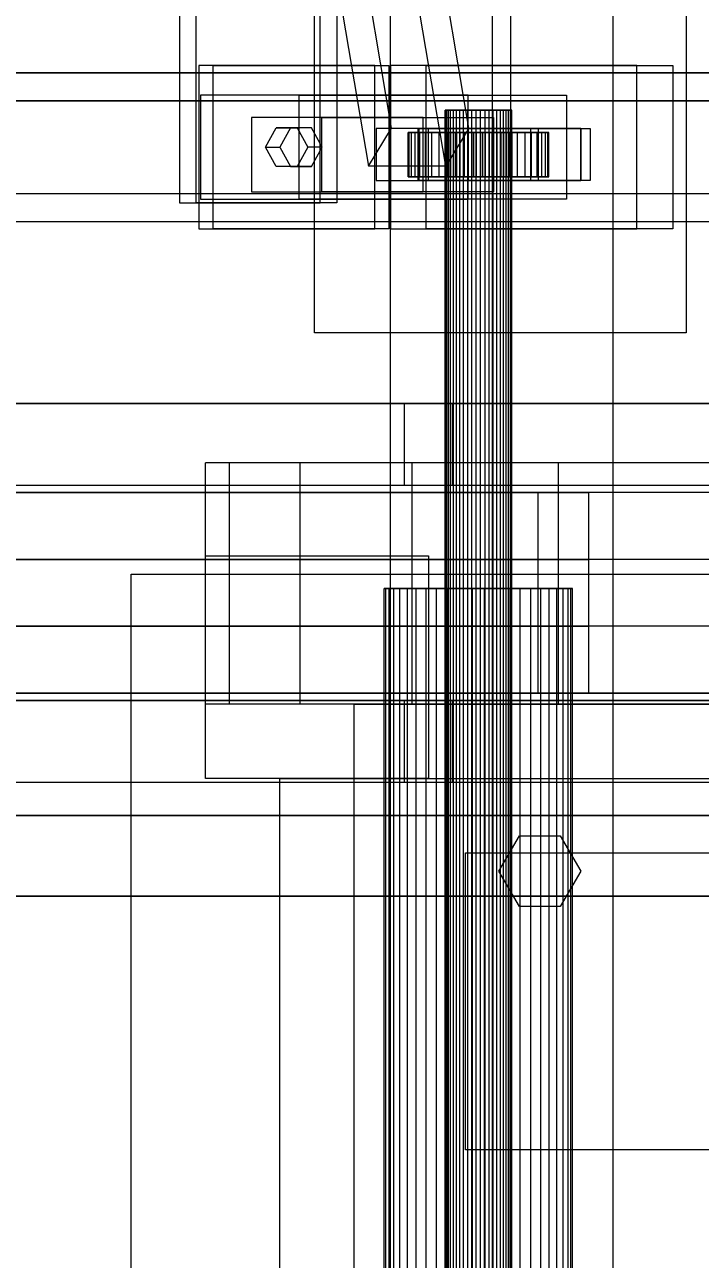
# Model space of a CAD drawing. Header units: millimetres. Extents: x -1970 to 34302, y -65268 to 6837.
# Drawn here: x 9890.9 to 10072.7, y -17869.5 to -17537 of the extents above; entities that cross this region are included whole.
import ezdxf

# ---------------------------------------------------------------- set-up
doc = ezdxf.new("R2010")
doc.units = ezdxf.units.MM
for name, color, linetype, lineweight in [('COTAS_O', 1, 'Continuous', 0), ('superior_C01', 7, 'Continuous', 0), ('superior_mezcladora', 7, 'Continuous', 0)]:
    doc.layers.add(name, color=color, linetype=linetype, lineweight=lineweight)
doc.dimstyles.new('R19_100', dxfattribs={"dimtxt": 250, "dimasz": 150, "dimexe": 150, "dimexo": 80, "dimgap": 100, "dimtad": 1, "dimtih": 1, "dimtoh": 1, "dimdsep": 46, "dimcen": 0.09, "dimadec": 0, "dimazin": 0, "dimtfac": 1, "dimtdec": 4, "dimtofl": 0, "dimtmove": 0, "dimatfit": 3, "dimfxl": 1, "dimtolj": 1, "dimtzin": 0, "dimarcsym": 0})

# ---------------------------------------------------------------- blocks, each defined once
blk = doc.blocks.new('*D29')
at = {"layer": 'COTAS_O', "color": 0, "lineweight": -2, "transparency": 16777216}
for p, q in [((10489.53, -17350), (9719.53, -17350)), ((9869.53, -18500), (9869.53, -17500)), ((10489.53, -18650), (9719.53, -18650))]:
    blk.add_line(p, q, dxfattribs=at)
at = {"layer": 'COTAS_O', "color": 0, "transparency": 16777216}
for points in [[(9844.53, -17500), (9894.53, -17500), (9869.53, -17350)], [(9844.53, -18500), (9894.53, -18500), (9869.53, -18650)]]:
    blk.add_solid(points, dxfattribs=at)
at = {"layer": 'Defpoints', "color": 0, "transparency": 16777216}
for p in [(9869.53, -17350), (10569.53, -17350), (10569.53, -18650)]:
    blk.add_point(p, dxfattribs=at)

msp = doc.modelspace()

# ---------------------------------------------------------------- linework, layer by layer
at = {"layer": 'superior_C01'}
for p, q in [((9989.232, -17020), (9989.232, -18980)), ((10016.732, -17020), (10016.732, -18980)), ((10021.732, -18980), (10021.732, -17020)), ((10049.232, -18980), (10049.232, -17020)), ((9932.495, -17240), (9932.495, -17585)), ((9936.977, -17585), (9936.977, -17240)), ((9970.389, -17585), (9970.389, -17240)), ((9974.871, -17240), (9974.871, -17585)), ((9989.6, -17564.864), (9947.337, -17314.864)), ((10010.442, -17564.864), (9968.179, -17314.864)), ((9941.108, -17325.136), (9983.371, -17575.136)), ((10004.213, -17575.136), (9961.95, -17325.136)), ((9968.912, -17620), (9968.912, -17520)), ((10068.912, -17520), (10068.912, -17620)), ((9985.078, -17548), (9937.71, -17548)), ((9937.71, -17548), (9937.71, -17592)), ((9941.552, -17548), (9937.71, -17548)), ((9941.552, -17592), (9941.552, -17548)), ((9941.552, -17548), (9988.92, -17548)), ((9985.078, -17592), (9985.078, -17548)), ((9985.078, -17548), (9988.92, -17548)), ((9988.92, -17548), (9988.92, -17592)), ((10055.678, -17548), (9989.363, -17548)), ((9989.363, -17548), (9989.363, -17592)), ((9998.968, -17548), (9989.363, -17548)), ((9998.968, -17592), (9998.968, -17548)), ((9998.968, -17548), (10065.283, -17548)), ((10055.678, -17592), (10055.678, -17548)), ((10055.678, -17548), (10065.283, -17548)), ((10065.283, -17548), (10065.283, -17592)), ((10290.917, -17550), (9154.087, -17550)), ((9166.894, -17550), (10303.724, -17550)), ((10382.167, -17550), (9245.336, -17550)), ((9261.345, -17550), (10398.175, -17550)), ((9964.705, -17556), (9938.179, -17556)), ((9938.179, -17556), (9938.179, -17584)), ((10010.218, -17556), (9938.179, -17556)), ((9964.705, -17584), (9964.705, -17556)), ((9964.705, -17556), (10036.744, -17556)), ((10010.218, -17584), (10010.218, -17556)), ((10010.218, -17556), (10036.744, -17556)), ((10036.744, -17556), (10036.744, -17584)), ((10289.314, -17557.5), (9245.334, -17557.5)), ((9261.347, -17557.5), (10305.327, -17557.5)), ((9970.868, -17562), (9951.921, -17562)), ((9951.921, -17562), (9951.921, -17582)), ((9998.09, -17562), (9951.921, -17562)), ((9970.868, -17582), (9970.868, -17562)), ((9970.868, -17562), (10017.037, -17562)), ((9998.09, -17582), (9998.09, -17562)), ((9998.09, -17562), (10017.037, -17562)), ((10004.182, -17560), (10004.025, -17560)), ((10004.025, -17560), (10004.48, -17560)), ((10004.025, -18440), (10004.025, -17560)), ((10004.94, -17560), (10004.182, -17560)), ((10004.182, -18440), (10004.182, -17560)), ((10004.48, -17560), (10005.516, -17560)), ((10004.48, -18440), (10004.48, -17560)), ((10006.248, -17560), (10004.94, -17560)), ((10004.94, -18440), (10004.94, -17560)), ((10005.516, -17560), (10007.063, -17560)), ((10005.516, -18440), (10005.516, -17560)), ((10008.016, -17560), (10006.248, -17560)), ((10006.248, -18440), (10006.248, -17560)), ((10007.063, -17560), (10009.015, -17560)), ((10007.063, -18440), (10007.063, -17560)), ((10010.125, -17560), (10008.016, -17560)), ((10008.016, -18440), (10008.016, -17560)), ((10009.015, -17560), (10011.239, -17560)), ((10009.015, -18440), (10009.015, -17560)), ((10012.43, -17560), (10010.125, -17560)), ((10010.125, -18440), (10010.125, -17560)), ((10011.239, -17560), (10013.583, -17560)), ((10011.239, -18440), (10011.239, -17560)), ((10014.774, -17560), (10012.43, -17560)), ((10012.43, -18440), (10012.43, -17560)), ((10013.583, -17560), (10015.888, -17560)), ((10013.583, -18440), (10013.583, -17560)), ((10016.998, -17560), (10014.774, -17560)), ((10014.774, -18440), (10014.774, -17560)), ((10015.888, -17560), (10017.996, -17560)), ((10015.888, -18440), (10015.888, -17560)), ((10018.949, -17560), (10016.998, -17560)), ((10016.998, -18440), (10016.998, -17560)), ((10017.037, -17562), (10017.037, -17582)), ((10017.996, -17560), (10019.765, -17560)), ((10017.996, -18440), (10017.996, -17560)), ((10020.496, -17560), (10018.949, -17560)), ((10018.949, -18440), (10018.949, -17560)), ((10019.765, -17560), (10021.073, -17560)), ((10019.765, -18440), (10019.765, -17560)), ((10021.533, -17560), (10020.496, -17560)), ((10020.496, -18440), (10020.496, -17560)), ((10021.073, -17560), (10021.831, -17560)), ((10021.073, -18440), (10021.073, -17560)), ((10021.988, -17560), (10021.533, -17560)), ((10021.533, -17560), (10021.533, -18440)), ((10021.831, -17560), (10021.988, -17560)), ((10021.831, -18440), (10021.831, -17560)), ((10021.988, -18440), (10021.988, -17560)), ((9955.71, -17570), (9958.552, -17564.804)), ((9958.552, -17564.804), (9964.236, -17564.804)), ((9962.394, -17564.804), (9958.552, -17564.804)), ((9962.394, -17564.804), (9959.552, -17570)), ((9968.078, -17564.804), (9962.394, -17564.804)), ((9964.236, -17564.804), (9967.078, -17570)), ((9968.078, -17564.804), (9964.236, -17564.804)), ((9970.92, -17570), (9968.078, -17564.804)), ((9983.371, -17575.136), (9989.6, -17564.864)), ((9996.809, -17565), (9985.441, -17565)), ((9985.441, -17565), (9985.441, -17579)), ((9998.888, -17565), (9985.441, -17565)), ((9989.6, -17564.864), (10010.442, -17564.864)), ((9996.809, -17579), (9996.809, -17565)), ((9996.809, -17565), (10010.256, -17565)), ((10040.559, -17565), (9996.98, -17565)), ((9996.98, -17565), (9996.98, -17579)), ((9999.542, -17565), (9996.98, -17565)), ((9998.888, -17579), (9998.888, -17565)), ((9998.888, -17565), (10010.256, -17565)), ((9999.542, -17579), (9999.542, -17565)), ((9999.542, -17565), (10043.12, -17565)), ((10010.442, -17564.864), (10004.213, -17575.136)), ((10010.256, -17565), (10010.256, -17579)), ((10027.125, -17565), (10015.756, -17565)), ((10015.756, -17565), (10015.756, -17579)), ((10029.204, -17565), (10015.756, -17565)), ((10027.125, -17579), (10027.125, -17565)), ((10027.125, -17565), (10040.572, -17565)), ((10029.204, -17579), (10029.204, -17565)), ((10029.204, -17565), (10040.572, -17565)), ((10040.559, -17579), (10040.559, -17565)), ((10040.559, -17565), (10043.12, -17565)), ((10040.572, -17565), (10040.572, -17579)), ((10043.12, -17565), (10043.12, -17579)), ((9994.376, -17566), (9994.045, -17566)), ((9994.045, -17566), (10004.025, -17566)), ((9994.045, -17578), (9994.045, -17566)), ((9994.045, -17566), (9995.006, -17566)), ((9995.977, -17566), (9994.376, -17566)), ((9994.376, -17566), (10004.182, -17566)), ((9994.376, -17578), (9994.376, -17566)), ((9995.006, -17566), (10004.48, -17566)), ((9995.006, -17578), (9995.006, -17566)), ((9995.006, -17566), (9997.194, -17566)), ((9998.738, -17566), (9995.977, -17566)), ((9995.977, -17566), (10004.94, -17566)), ((9995.977, -17578), (9995.977, -17566)), ((9997.194, -17566), (10005.516, -17566)), ((9997.194, -17578), (9997.194, -17566)), ((9997.194, -17566), (10000.46, -17566)), ((10002.472, -17566), (9998.738, -17566)), ((9998.738, -17566), (10006.248, -17566)), ((9998.738, -17578), (9998.738, -17566)), ((10000.46, -17566), (10007.063, -17566)), ((10000.46, -17578), (10000.46, -17566)), ((10000.46, -17566), (10004.58, -17566)), ((10006.923, -17566), (10002.472, -17566)), ((10002.472, -17566), (10008.016, -17566)), ((10002.472, -17578), (10002.472, -17566)), ((10004.025, -17566), (10004.182, -17566)), ((10004.025, -17566), (10004.025, -17578)), ((10004.48, -17566), (10004.025, -17566)), ((10004.182, -17566), (10004.94, -17566)), ((10004.182, -17566), (10004.182, -17578)), ((10004.48, -17566), (10004.48, -17578)), ((10005.516, -17566), (10004.48, -17566)), ((10004.58, -17566), (10009.015, -17566)), ((10004.58, -17578), (10004.58, -17566)), ((10004.58, -17566), (10009.275, -17566)), ((10004.94, -17566), (10006.248, -17566)), ((10004.94, -17566), (10004.94, -17578)), ((10005.516, -17566), (10005.516, -17578)), ((10007.063, -17566), (10005.516, -17566)), ((10006.248, -17566), (10008.016, -17566)), ((10006.248, -17566), (10006.248, -17578)), ((10011.789, -17566), (10006.923, -17566)), ((10006.923, -17566), (10010.125, -17566)), ((10006.923, -17578), (10006.923, -17566)), ((10007.063, -17566), (10007.063, -17578)), ((10009.015, -17566), (10007.063, -17566)), ((10008.016, -17566), (10010.125, -17566)), ((10008.016, -17566), (10008.016, -17578)), ((10009.015, -17566), (10009.015, -17578)), ((10011.239, -17566), (10009.015, -17566)), ((10009.275, -17566), (10011.239, -17566)), ((10009.275, -17578), (10009.275, -17566)), ((10009.275, -17566), (10014.224, -17566)), ((10010.125, -17566), (10012.43, -17566)), ((10010.125, -17566), (10010.125, -17578)), ((10011.239, -17566), (10011.239, -17578)), ((10013.583, -17566), (10011.239, -17566)), ((10016.738, -17566), (10011.789, -17566)), ((10011.789, -17566), (10012.43, -17566)), ((10011.789, -17578), (10011.789, -17566)), ((10012.43, -17566), (10014.774, -17566)), ((10012.43, -17566), (10012.43, -17578)), ((10014.224, -17566), (10013.583, -17566)), ((10013.583, -17566), (10013.583, -17578)), ((10015.888, -17566), (10013.583, -17566)), ((10014.224, -17578), (10014.224, -17566)), ((10014.224, -17566), (10019.09, -17566)), ((10016.738, -17566), (10014.774, -17566)), ((10014.774, -17566), (10016.998, -17566)), ((10014.774, -17566), (10014.774, -17578)), ((10019.09, -17566), (10015.888, -17566)), ((10015.888, -17566), (10015.888, -17578)), ((10017.996, -17566), (10015.888, -17566)), ((10021.433, -17566), (10016.738, -17566)), ((10016.738, -17578), (10016.738, -17566)), ((10021.433, -17566), (10016.998, -17566)), ((10016.998, -17566), (10018.949, -17566)), ((10016.998, -17566), (10016.998, -17578)), ((10023.541, -17566), (10017.996, -17566)), ((10017.996, -17566), (10017.996, -17578)), ((10019.765, -17566), (10017.996, -17566)), ((10025.553, -17566), (10018.949, -17566)), ((10018.949, -17566), (10020.496, -17566)), ((10018.949, -17566), (10018.949, -17578)), ((10019.09, -17578), (10019.09, -17566)), ((10019.09, -17566), (10023.541, -17566)), ((10027.275, -17566), (10019.765, -17566)), ((10019.765, -17566), (10019.765, -17578)), ((10021.073, -17566), (10019.765, -17566)), ((10028.818, -17566), (10020.496, -17566)), ((10020.496, -17566), (10021.533, -17566)), ((10020.496, -17566), (10020.496, -17578)), ((10030.036, -17566), (10021.073, -17566)), ((10021.073, -17566), (10021.073, -17578)), ((10021.831, -17566), (10021.073, -17566)), ((10025.553, -17566), (10021.433, -17566)), ((10021.433, -17578), (10021.433, -17566)), ((10021.533, -17566), (10031.006, -17566)), ((10021.533, -17578), (10021.533, -17566)), ((10021.533, -17566), (10021.988, -17566)), ((10031.636, -17566), (10021.831, -17566)), ((10021.831, -17566), (10021.831, -17578)), ((10021.988, -17566), (10021.831, -17566)), ((10031.967, -17566), (10021.988, -17566)), ((10021.988, -17566), (10021.988, -17578)), ((10023.541, -17578), (10023.541, -17566)), ((10023.541, -17566), (10027.275, -17566)), ((10028.818, -17566), (10025.553, -17566)), ((10025.553, -17578), (10025.553, -17566)), ((10027.275, -17578), (10027.275, -17566)), ((10027.275, -17566), (10030.036, -17566)), ((10031.006, -17566), (10028.818, -17566)), ((10028.818, -17578), (10028.818, -17566)), ((10030.036, -17578), (10030.036, -17566)), ((10030.036, -17566), (10031.636, -17566)), ((10031.006, -17566), (10031.006, -17578)), ((10031.967, -17566), (10031.006, -17566)), ((10031.636, -17578), (10031.636, -17566)), ((10031.636, -17566), (10031.967, -17566)), ((10031.967, -17578), (10031.967, -17566)), ((9958.552, -17575.196), (9955.71, -17570)), ((9955.71, -17570), (9959.552, -17570)), ((9959.552, -17570), (9962.394, -17575.196)), ((9967.078, -17570), (9964.236, -17575.196)), ((9970.92, -17570), (9967.078, -17570)), ((9968.078, -17575.196), (9970.92, -17570)), ((9964.236, -17575.196), (9958.552, -17575.196)), ((9962.394, -17575.196), (9958.552, -17575.196)), ((9962.394, -17575.196), (9968.078, -17575.196)), ((9968.078, -17575.196), (9964.236, -17575.196)), ((10004.213, -17575.136), (9983.371, -17575.136)), ((9985.441, -17579), (9996.809, -17579)), ((9985.441, -17579), (9998.888, -17579)), ((10004.025, -17578), (9994.045, -17578)), ((9994.045, -17578), (9994.376, -17578)), ((9995.006, -17578), (9994.045, -17578)), ((10004.182, -17578), (9994.376, -17578)), ((9994.376, -17578), (9995.977, -17578)), ((10004.48, -17578), (9995.006, -17578)), ((9997.194, -17578), (9995.006, -17578)), ((10004.94, -17578), (9995.977, -17578)), ((9995.977, -17578), (9998.738, -17578)), ((10010.256, -17579), (9996.809, -17579)), ((9996.98, -17579), (10040.559, -17579)), ((9996.98, -17579), (9999.542, -17579)), ((10005.516, -17578), (9997.194, -17578)), ((10000.46, -17578), (9997.194, -17578)), ((10006.248, -17578), (9998.738, -17578)), ((9998.738, -17578), (10002.472, -17578)), ((10010.256, -17579), (9998.888, -17579)), ((10043.12, -17579), (9999.542, -17579)), ((10007.063, -17578), (10000.46, -17578)), ((10004.58, -17578), (10000.46, -17578)), ((10008.016, -17578), (10002.472, -17578)), ((10002.472, -17578), (10006.923, -17578)), ((10004.182, -17578), (10004.025, -17578)), ((10004.025, -17578), (10004.48, -17578)), ((10004.94, -17578), (10004.182, -17578)), ((10004.48, -17578), (10005.516, -17578)), ((10009.015, -17578), (10004.58, -17578)), ((10009.275, -17578), (10004.58, -17578)), ((10006.248, -17578), (10004.94, -17578)), ((10005.516, -17578), (10007.063, -17578)), ((10008.016, -17578), (10006.248, -17578)), ((10010.125, -17578), (10006.923, -17578)), ((10006.923, -17578), (10011.789, -17578)), ((10007.063, -17578), (10009.015, -17578)), ((10010.125, -17578), (10008.016, -17578)), ((10009.015, -17578), (10011.239, -17578)), ((10011.239, -17578), (10009.275, -17578)), ((10014.224, -17578), (10009.275, -17578)), ((10012.43, -17578), (10010.125, -17578)), ((10011.239, -17578), (10013.583, -17578)), ((10012.43, -17578), (10011.789, -17578)), ((10011.789, -17578), (10016.738, -17578)), ((10014.774, -17578), (10012.43, -17578)), ((10013.583, -17578), (10014.224, -17578)), ((10013.583, -17578), (10015.888, -17578)), ((10019.09, -17578), (10014.224, -17578)), ((10016.998, -17578), (10014.774, -17578)), ((10014.774, -17578), (10016.738, -17578)), ((10015.756, -17579), (10027.125, -17579)), ((10015.756, -17579), (10029.204, -17579)), ((10015.888, -17578), (10019.09, -17578)), ((10015.888, -17578), (10017.996, -17578)), ((10016.738, -17578), (10021.433, -17578)), ((10018.949, -17578), (10016.998, -17578)), ((10016.998, -17578), (10021.433, -17578)), ((10017.996, -17578), (10023.541, -17578)), ((10017.996, -17578), (10019.765, -17578)), ((10020.496, -17578), (10018.949, -17578)), ((10018.949, -17578), (10025.553, -17578)), ((10023.541, -17578), (10019.09, -17578)), ((10019.765, -17578), (10027.275, -17578)), ((10019.765, -17578), (10021.073, -17578)), ((10021.533, -17578), (10020.496, -17578)), ((10020.496, -17578), (10028.818, -17578)), ((10021.073, -17578), (10030.036, -17578)), ((10021.073, -17578), (10021.831, -17578)), ((10021.433, -17578), (10025.553, -17578)), ((10031.006, -17578), (10021.533, -17578)), ((10021.988, -17578), (10021.533, -17578)), ((10021.831, -17578), (10031.636, -17578)), ((10021.831, -17578), (10021.988, -17578)), ((10021.988, -17578), (10031.967, -17578)), ((10027.275, -17578), (10023.541, -17578)), ((10025.553, -17578), (10028.818, -17578)), ((10040.572, -17579), (10027.125, -17579)), ((10030.036, -17578), (10027.275, -17578)), ((10028.818, -17578), (10031.006, -17578)), ((10040.572, -17579), (10029.204, -17579)), ((10031.636, -17578), (10030.036, -17578)), ((10031.006, -17578), (10031.967, -17578)), ((10031.967, -17578), (10031.636, -17578)), ((10043.12, -17579), (10040.559, -17579)), ((9245.334, -17582.5), (10289.314, -17582.5)), ((9261.347, -17582.5), (10305.327, -17582.5)), ((9951.921, -17582), (9970.868, -17582)), ((9951.921, -17582), (9998.09, -17582)), ((10017.037, -17582), (9970.868, -17582)), ((10017.037, -17582), (9998.09, -17582)), ((9932.495, -17585), (9970.389, -17585)), ((9932.495, -17585), (9936.977, -17585)), ((9974.871, -17585), (9936.977, -17585)), ((9938.179, -17584), (9964.705, -17584)), ((9938.179, -17584), (10010.218, -17584)), ((10036.744, -17584), (9964.705, -17584)), ((9974.871, -17585), (9970.389, -17585)), ((10036.744, -17584), (10010.218, -17584)), ((9154.087, -17590), (10290.917, -17590)), ((9166.894, -17590), (10303.724, -17590)), ((9245.336, -17590), (10382.167, -17590)), ((9261.345, -17590), (10398.175, -17590)), ((9937.71, -17592), (9985.078, -17592)), ((9937.71, -17592), (9941.552, -17592)), ((9988.92, -17592), (9941.552, -17592)), ((9988.92, -17592), (9985.078, -17592)), ((9989.363, -17592), (10055.678, -17592)), ((9989.363, -17592), (9998.968, -17592)), ((10065.283, -17592), (9998.968, -17592)), ((10065.283, -17592), (10055.678, -17592)), ((10068.912, -17620), (9968.912, -17620)), ((9988.101, -17688.85), (9987.658, -17688.85)), ((9987.658, -17688.85), (9988.943, -17688.85)), ((9987.658, -18311.15), (9987.658, -17688.85)), ((9990.241, -17688.85), (9988.101, -17688.85)), ((9988.101, -18311.15), (9988.101, -17688.85)), ((9988.943, -17688.85), (9991.868, -17688.85)), ((9988.943, -18311.15), (9988.943, -17688.85)), ((9993.932, -17688.85), (9990.241, -17688.85)), ((9990.241, -18311.15), (9990.241, -17688.85)), ((9991.868, -17688.85), (9996.233, -17688.85)), ((9991.868, -18311.15), (9991.868, -17688.85)), ((9998.923, -17688.85), (9993.932, -17688.85)), ((9993.932, -18311.15), (9993.932, -17688.85)), ((9996.233, -17688.85), (10001.742, -17688.85)), ((9996.233, -18311.15), (9996.233, -17688.85)), ((10004.874, -17688.85), (9998.923, -17688.85)), ((9998.923, -18311.15), (9998.923, -17688.85)), ((10001.742, -17688.85), (10008.018, -17688.85)), ((10001.742, -18311.15), (10001.742, -17688.85)), ((10011.379, -17688.85), (10004.874, -17688.85)), ((10004.874, -18311.15), (10004.874, -17688.85)), ((10008.018, -17688.85), (10014.634, -17688.85)), ((10008.018, -18311.15), (10008.018, -17688.85)), ((10017.995, -17688.85), (10011.379, -17688.85)), ((10011.379, -18311.15), (10011.379, -17688.85)), ((10014.634, -17688.85), (10021.139, -17688.85)), ((10014.634, -18311.15), (10014.634, -17688.85)), ((10024.271, -17688.85), (10017.995, -17688.85)), ((10017.995, -18311.15), (10017.995, -17688.85)), ((10021.139, -17688.85), (10027.09, -17688.85)), ((10021.139, -18311.15), (10021.139, -17688.85)), ((10029.779, -17688.85), (10024.271, -17688.85)), ((10024.271, -18311.15), (10024.271, -17688.85)), ((10027.09, -17688.85), (10032.081, -17688.85)), ((10027.09, -18311.15), (10027.09, -17688.85)), ((10034.144, -17688.85), (10029.779, -17688.85)), ((10029.779, -18311.15), (10029.779, -17688.85)), ((10032.081, -17688.85), (10035.772, -17688.85)), ((10032.081, -18311.15), (10032.081, -17688.85)), ((10037.069, -17688.85), (10034.144, -17688.85)), ((10034.144, -18311.15), (10034.144, -17688.85)), ((10035.772, -17688.85), (10037.912, -17688.85)), ((10035.772, -18311.15), (10035.772, -17688.85)), ((10038.354, -17688.85), (10037.069, -17688.85)), ((10037.069, -17688.85), (10037.069, -18311.15)), ((10037.912, -17688.85), (10038.354, -17688.85)), ((10037.912, -18311.15), (10037.912, -17688.85)), ((10038.354, -18311.15), (10038.354, -17688.85)), ((2012.494, -17750), (11002.451, -17750)), ((11004.06, -17750), (2014.103, -17750)), ((9768.23, -17771.702), (10194.787, -17771.702)), ((10196.698, -17771.702), (9770.141, -17771.702))]:
    msp.add_line(p, q, dxfattribs=at)
at = {"layer": 'superior_mezcladora'}
for p, q in [((9993.014, -17639), (9433.014, -17639)), ((9446.043, -17639), (10006.043, -17639)), ((10262.556, -17639), (9462.556, -17639)), ((9476.501, -17639), (10276.501, -17639)), ((9993.014, -17639), (9993.014, -17661)), ((10006.043, -17639), (9993.014, -17639)), ((10006.043, -17661), (10006.043, -17639)), ((9946.003, -17655), (9939.529, -17655)), ((9939.529, -17720), (9939.529, -17655)), ((9964.984, -17655), (9946.003, -17655)), ((9946.003, -17720), (9946.003, -17655)), ((9995.178, -17655), (9964.984, -17655)), ((9964.984, -17720), (9964.984, -17655)), ((10034.529, -17655), (9995.178, -17655)), ((9995.178, -17720), (9995.178, -17655)), ((10080.353, -17655), (10034.529, -17655)), ((10034.529, -17720), (10034.529, -17655)), ((9433.014, -17661), (9993.014, -17661)), ((9446.043, -17661), (10006.043, -17661)), ((9462.556, -17661), (10262.556, -17661)), ((9476.501, -17661), (10276.501, -17661)), ((9993.014, -17661), (10006.043, -17661)), ((10029.03, -17663), (9481.782, -17663)), ((9495.435, -17663), (10042.682, -17663)), ((10219.309, -17663), (9566.557, -17663)), ((10227.093, -17663), (9574.34, -17663)), ((10029.03, -17663), (10029.03, -17681)), ((10042.682, -17663), (10029.03, -17663)), ((10042.682, -17681), (10042.682, -17663)), ((10029.03, -17681), (9481.782, -17681)), ((9495.435, -17681), (10042.682, -17681)), ((10219.309, -17681), (9566.557, -17681)), ((10227.093, -17681), (9574.34, -17681)), ((9939.529, -17740), (9939.529, -17680)), ((9939.529, -17680), (9999.529, -17680)), ((9999.529, -17680), (9999.529, -17740)), ((10029.03, -17681), (10029.03, -17699)), ((10042.682, -17681), (10029.03, -17681)), ((10042.682, -17699), (10042.682, -17681)), ((9919.529, -18315), (9919.529, -17685)), ((9919.529, -17685), (10429.529, -17685)), ((10029.03, -17699), (9481.782, -17699)), ((9495.435, -17699), (10042.682, -17699)), ((10219.309, -17699), (9566.557, -17699)), ((10227.093, -17699), (9574.34, -17699)), ((10029.03, -17699), (10029.03, -17717)), ((10042.682, -17699), (10029.03, -17699)), ((10042.682, -17717), (10042.682, -17699)), ((9481.782, -17717), (10029.03, -17717)), ((9495.435, -17717), (10042.682, -17717)), ((9566.557, -17717), (10219.309, -17717)), ((10227.093, -17717), (9574.34, -17717)), ((10029.03, -17717), (10042.682, -17717)), ((9993.014, -17719), (9433.014, -17719)), ((9446.043, -17719), (10006.043, -17719)), ((10262.556, -17719), (9462.556, -17719)), ((9476.501, -17719), (10276.501, -17719)), ((9946.003, -17720), (9939.529, -17720)), ((9964.984, -17720), (9946.003, -17720)), ((9995.178, -17720), (9964.984, -17720)), ((9979.529, -18280), (9979.529, -17720)), ((9979.529, -17720), (10389.529, -17720)), ((9993.014, -17719), (9993.014, -17741)), ((10006.043, -17719), (9993.014, -17719)), ((10034.529, -17720), (9995.178, -17720)), ((10006.043, -17741), (10006.043, -17719)), ((10080.353, -17720), (10034.529, -17720)), ((9433.014, -17741), (9993.014, -17741)), ((9446.043, -17741), (10006.043, -17741)), ((9462.556, -17741), (10262.556, -17741)), ((9476.501, -17741), (10276.501, -17741)), ((9999.529, -17740), (9939.529, -17740)), ((9959.529, -18260), (9959.529, -17740)), ((9959.529, -17740), (10409.529, -17740)), ((9993.014, -17741), (10006.043, -17741)), ((10018.529, -17765), (10024.029, -17755.474)), ((10024.029, -17755.474), (10035.029, -17755.474)), ((10035.029, -17755.474), (10040.529, -17765)), ((10009.529, -17840), (10009.529, -17760)), ((10009.529, -17760), (10089.529, -17760)), ((10024.029, -17774.526), (10018.529, -17765)), ((10040.529, -17765), (10035.029, -17774.526)), ((10035.029, -17774.526), (10024.029, -17774.526)), ((10089.529, -17840), (10009.529, -17840))]:
    msp.add_line(p, q, dxfattribs=at)

# ---------------------------------------------------------------- dimensions: what is measured, and where the dimension line sits
at = {"layer": 'COTAS_O'}
dim = msp.add_aligned_dim(p1=(10569.529, -18650), p2=(10569.529, -17350), distance=700, text='<> O', dimstyle='R19_100', dxfattribs=at)
dim.commit()
dim.dimension.update_dxf_attribs({"geometry": '*D29', "text_midpoint": (9869.529, -18000)})

doc.saveas('drawing.dxf')
